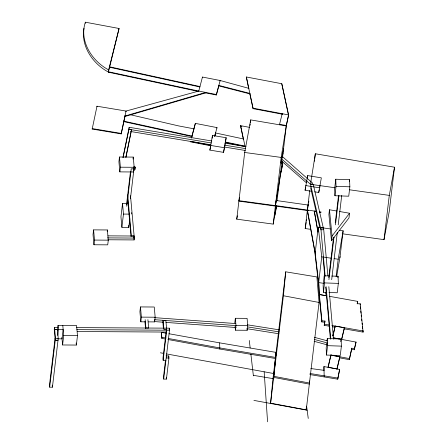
<?xml version="1.0" encoding="UTF-8"?>
<svg xmlns="http://www.w3.org/2000/svg" width="444" height="444" viewBox="0 0 444 444"><rect width="100%" height="100%" fill="white"/><g stroke="black" fill="none" stroke-linecap="round" stroke-linejoin="round"><path stroke-width="0.67" d="M328.177 367.099L330.963 354.85M270.596 403.163L272.905 379.237L285.714 271.817L316.894 276.945L319.058 302.453L306.249 409.873L270.596 403.163L283.405 295.743L285.714 271.817M275.979 353.474L273.671 377.4L309.324 384.11M133.738 166.245L135.537 167.244L135.32 169.114L133.766 170.718L133.866 167.482M85.242 23.282L85.37 22.2L119.07 28.488L108.369 72.189L198.662 91.503L202.458 77.051L220.157 80.503L248.834 88.35L248.779 88.817M54.501 327.456L54.273 329.326L55.261 340.404L58.02 340.42L58.247 338.544L57.437 329.52L54.679 329.498L54.451 331.374L54.501 327.456L57.959 327.478M55.078 338.184L49.478 385.137L49.661 387.179L52.42 387.196L58.02 340.237L55.261 340.221L49.661 387.179M57.426 330.725L58.064 325.363L76.568 325.474L77.484 335.675L76.362 345.06L62.582 344.971L61.91 337.49M57.709 335.464L58.43 329.431L58.064 325.363M62.582 344.971L63.697 335.586L62.787 325.391M92.18 129.054L92.241 128.588L121.273 133.428L121.218 133.899L92.18 129.054L97.003 106.216L126.046 111.056L198.718 91.07L216.411 94.522L216.356 94.994L204.345 92.652M96.947 106.688L97.003 106.216M108.369 72.189L108.647 69.875L119.07 28.488M93.59 229.875L93.029 234.565L93.939 244.766L107.726 244.849L108.286 240.16L107.37 229.959L93.59 229.875L94.5 240.071L93.939 244.766M107.209 231.302L107.37 229.959M130.419 198.795L134.177 167.283L133.261 157.087L119.475 156.998L118.92 161.694L119.83 171.889L133.616 171.978L133.433 169.935M125.991 111.527L126.046 111.056L121.273 133.428M119.83 171.889L120.391 167.199L119.475 156.998M129.038 128.544L129.182 127.295L211.849 140.981M127.35 203.596L122.527 203.568L120.946 216.827L121.884 227.334L128.777 227.378L129.803 218.759M121.884 227.334L123.465 214.075L122.527 203.568M126.501 204.912L130.481 171.551M126.768 206.266L131.235 168.82L133.988 168.842L135.537 167.244M133.022 159.096L133.261 157.087M107.942 239.771L134.077 239.932L134.121 236.019L107.986 235.853M134.077 239.932L134.299 238.062L130.508 195.726M148.407 321.867L154.612 321.906L155.172 317.21L154.257 307.015L140.471 306.926L139.916 311.621L140.826 321.817L145.654 321.85M140.826 321.817L141.386 317.127L140.471 306.926M166.228 333.239L161.499 332.384L161.821 338.372L165.196 338.994M161.821 338.372L161.499 332.384M166.15 331.579L162.97 358.258L163.153 360.295L165.912 360.317M163.153 360.295L166.744 330.197L166.561 328.155M165.523 360.017L163.492 377.045L163.675 379.087L166.428 379.104L168.948 357.986L168.764 355.944L166.006 355.927M169.153 329.542L169.319 328.171L76.634 327.594M163.675 379.087L169.503 330.214L169.319 328.171M193.867 129.287L193.928 128.816L178.532 125.891L130.32 114.73M198.662 91.542L198.718 91.07L108.419 71.756M216.938 128.072L216.999 127.6L195.354 123.382L191.564 137.851M168.52 357.992L168.764 355.944M202.403 77.517L202.458 77.051M224.903 145.726L223.537 152.359L209.873 150.094L212.482 135.459L226.146 137.718L225.175 144.4M212.165 138.14L212.482 135.459M220.102 80.969L220.157 80.503L216.411 94.522M215.579 133.455L215.634 132.989L243.456 138.955L243.401 139.427M223.537 152.359L226.146 137.718M243.395 139.399L240.559 125.652L249.417 127.339M286.275 125.946L250.688 119.902L244.694 152.481L236.741 219.164L273.221 224.109L281.174 157.426L286.275 125.946L288.589 114.929L281.785 83.722L246.359 76.99L248.762 88.745M168.692 338.544L219.969 347.946L275.619 357.448L275.491 358.519L219.841 349.017L219.591 342.851L168.931 333.727M250.033 125.402L250.194 124.031M250.361 122.655L250.688 119.902M282.401 114.23L253.097 108.658L246.359 76.99M234.782 322.977L235.342 318.281L247.097 318.354L247.741 325.58L247.18 330.275L235.431 330.203L235.076 326.262M235.431 330.203L235.992 325.508L235.342 318.281M281.785 83.722L288.533 115.401M282.129 114.18L282.19 113.714L279.448 124.786L279.504 124.32L286.33 125.48L282.501 157.57M276.196 200.982L276.251 200.516L308.203 205.05L308.147 205.522M282.09 161.006L276.989 200.843M280.469 174.609L282.734 164.064L282.351 161.599M311.899 191.358L305.067 190.232L307.675 175.591L321.339 177.855L318.731 192.491L314.63 191.814M307.359 178.277L307.675 175.591M310.678 229.32L305.2 228.549L309.746 190.421M314.446 161.255L314.607 159.896M314.774 158.536L315.34 153.768L394.522 167.222L389.244 211.472L384.016 239.638L342.207 233.755M318.243 227.189L315.035 254.079L318.526 283.716L321.734 256.826L318.243 227.189L330.347 228.954M318.703 282.595L319.219 295.643L321.8 321.956L324.814 322.189L324.947 321.062L321.933 320.829L319.353 294.516L318.703 282.595L323.465 283.289M319.219 295.643L319.353 294.516L326.174 295.704L326.063 292.352M336.818 211.033L329.459 209.762L328.899 214.452L331.479 240.765L348.973 217.926L349.533 213.231L339.494 211.494M329.082 275.957L324.248 275.796L323.132 285.181L323.41 292.307L326.862 292.424M335.764 179.226L334.643 188.611L334.926 195.737L348.734 196.204L349.855 186.813L349.572 179.687L335.764 179.226L336.047 186.352L334.926 195.737M323.41 292.307L324.531 282.922L324.248 275.796M321.8 321.956L321.933 320.829M331.479 240.765L332.04 236.075L329.459 209.762M328.738 277.617L333.477 237.89M335.27 222.827L338.539 195.427M328.921 279.653L333.982 237.19M335.453 224.864L338.966 195.416M329.664 326.268L324.203 325.308L324.947 321.062M331.679 279.67L337.312 232.417M338.211 224.88L341.725 195.432M309.856 374.558L337.729 379.176L339.632 369.458L323.954 366.566L323.931 370.257M326.734 343.234L326.179 347.93L326.457 355.056L340.265 355.516L341.386 346.131L341.103 339.005L327.295 338.544L326.978 341.225M326.457 355.056L327.578 345.671L327.295 338.544M324.187 376.801L323.954 366.566M336.114 276.706L338.2 259.224L343.129 230.819L339.094 230.231M339.921 257.709L343.129 230.819M337.895 277.6L338.056 276.257L331.846 276.051M349.334 181.701L349.572 179.687M338.056 276.257L338.339 283.383L337.218 292.768L328.932 292.491M330.841 356.21L330.974 355.083L339.876 356.737L336.957 369.391M341.603 339.821L344.427 327.728L335.131 326.074L333.261 334.92M340.787 341.686L341.103 339.005M337.729 379.176L339.632 369.458M339.416 357.809L349.311 359.646L351.765 348.201L354.423 348.69L354.295 349.761L351.637 349.267L351.765 348.201M329.454 296.326L357.736 301.398L357.303 303.707M360.084 304.895L360.217 303.768L357.143 303.768L357.736 301.398M340.587 339.216L356.044 342.091L354.295 349.761M343.989 328.776L363.092 332.123L360.217 303.768M384.016 239.638L389.294 195.382L394.522 167.222M55.261 340.404L55.489 338.522L54.679 329.498L58.142 329.52M57.287 330.769L57.437 329.52M211.438 142.974L128.777 129.287L128.627 130.536L128.777 129.287L131.507 129.742L126.013 157.165M133.894 237.912L134.121 236.036L131.369 236.014L127.689 195.021L127.461 196.897L131.013 236.524M77.284 331.513L166.517 332.068L166.744 330.197L165.856 320.507L163.098 320.485L162.87 322.361L163.392 328.166M276.251 200.516L275.447 205.566L316.261 211.305M315.34 153.768L310.473 184.293L335.148 187.768M308.408 203.852L307.403 210.056L315.173 252.952L318.664 282.589M308.624 202.519L308.835 201.182M305.2 228.549L306.171 222.444M306.388 221.09L306.604 219.73M273.221 224.109L276.212 205.633M83.966 28.283C80.769 46.309 92.913 63.842 108.386 72.039M336.635 276.645L340.054 256.582M239.571 197.28L238.894 201.143L275.369 206.088M236.741 219.164L237.368 215.773M324.203 325.308L324.814 322.189M122.955 157.52L129.182 127.295M123.138 157.381L128.544 131.163M128.688 130.497L128.96 129.171M125.824 157.304L131.507 129.742M209.873 150.094L210.695 146.12M283.599 148.374L280.985 163.015L283.039 153.069M276.429 205.605L274.636 216.267L276.69 206.321M305.067 190.232L305.75 186.913M318.731 192.491L319.275 189.838M319.686 187.851L319.958 186.524M121.218 133.899L125.119 115.595M286.33 125.48L288.589 114.929L253.152 108.186M332.961 335.725L335.131 326.074M349.311 359.646L351.637 349.267M339.876 356.737L336.935 368.903L327.999 367.255L330.974 355.083M344.427 327.728L341.58 339.338L333.172 337.779M354.423 348.69L356.044 342.091M191.442 138.045L195.354 123.382M216.356 94.994L218.853 85.642M214.685 136.264L216.999 127.6M214.713 136.302L215.634 132.989M215.024 135.442L215.396 134.121M85.37 22.2C78.982 41.059 92.091 61.239 108.647 69.875M332.04 236.075L349.533 213.231M120.391 167.199L134.177 167.283M123.465 214.075L129.67 214.113M107.481 237.895L134.299 238.062M94.5 240.071L108.286 240.16M141.386 317.127L155.172 317.21M235.992 325.508L247.741 325.58M58.43 329.431L63.148 329.459L62.032 338.85L57.986 338.822M76.818 329.637L169.503 330.214M63.697 335.586L77.484 335.675M166.189 357.969L168.948 357.986M166.667 329.531L163.908 329.509L163.098 320.485M55.489 338.522L58.247 338.544M336.047 186.352L349.855 186.813M324.531 282.922L338.339 283.383M327.578 345.671L341.386 346.131M154.534 317.654L235.786 323.559M154.468 319.686L235.72 325.596M154.24 321.561L163.192 322.211M165.951 322.411L236.186 327.517M244.694 152.481L281.174 157.426M238.95 200.677L275.424 205.616L280.525 174.142L282.789 163.592L281.424 163.331M310.839 368.537L324.103 370.351M349.539 189.788L389.294 195.382M319.669 211.782L321.034 211.977L320.979 212.443L319.613 212.254M275.391 206.033L308.719 210.722M314.163 211.488L316.206 211.777M321.734 256.826L331.341 258.225M334.082 258.624L338.2 259.224M309.984 373.487L337.856 378.105M247.458 324.819L279.581 329.898M247.758 326.923L279.198 331.896M246.847 328.688L278.971 333.771M224.831 143.129L246.009 146.631M224.42 145.121L245.599 148.623M130.603 131.502L210.534 144.733M224.198 146.992L245.377 150.499M210.434 145.404L224.092 147.663M305.627 185.537L319.286 187.801M253.341 375.33L273.959 378.771M219.591 342.851L276.107 352.403L273.798 376.329L309.451 383.039L309.274 380.969M324.336 324.181L329.115 325.019M331.846 325.496L363.225 330.996M332.389 326.745L335.12 327.222M319.353 294.516L326.762 295.843M161.949 337.307L165.995 338.045M167.893 339.488L219.841 349.017M160.406 352.802L163.814 353.424M166.539 353.924L274.298 373.643M253.918 400.399L307.143 410.195M330.969 355.144L349.439 358.574M333.194 337.84L339.244 338.966M283.405 295.743L319.058 302.453M240.504 126.124L241.863 126.379M210.839 145.332L190.554 141.381L190.498 141.847L210.783 145.799M225.33 142.008L245.01 146.093L244.955 146.559L225.275 142.474M123.365 121.057L191.986 136.097L191.93 136.563L123.987 121.673M314.469 337.34L327.167 340.792M314.352 339.432L327.722 343.068M314.13 341.303L327.5 344.938M281.907 156.122L312.754 183.25L310.695 184.488L281.391 158.719M281.163 160.595L306.354 182.75M310.611 187.751L319.835 227.733M282.007 160.739L282.734 164.064M249.772 93.39L253.097 108.658M240.559 125.652L245.182 146.892M318.082 232.145L314.263 211.022L317.532 229.892M307.348 210.528L315.118 253.424M306.599 406.121L308.253 418.448M249.295 340.498L250.161 347.979M250.871 354.101L253.391 375.863M360.306 306.937L360.534 308.98M360.761 311.022L360.983 313.064M361.211 315.107L361.361 316.467M361.66 319.192L361.81 320.551M362.115 323.276L362.265 324.636M362.487 326.679L362.715 328.721M362.942 330.763L363.092 332.123M327.844 275.619L323.571 227.972L320.818 227.95L325.147 276.29M328.832 286.669L333.538 339.155M332.75 334.815L332.878 336.197M326.079 286.652L330.78 339.133M323.066 257.448L324.736 276.096M325.724 287.146L330.369 338.939M247.064 328.96L247.18 330.275M166.306 377.744L166.428 379.104M154.49 320.546L154.612 321.906M147.907 319.663L148.662 328.044L145.904 328.022L145.155 319.641M144.922 321.517L145.56 328.61M131.624 212.632L131.746 214.002M128.599 225.408L128.777 227.378M76.179 343.018L76.362 345.06M52.237 385.159L52.42 387.196M306.132 408.497L306.249 409.873M264.163 371.789L267.571 421.8M325.89 292.135L325.952 294.15M109.662 66.822L109.613 67.255L199.872 86.974L199.928 86.541L109.662 66.822M124.986 116.023L124.931 116.495L205.611 92.896L205.666 92.43L124.986 116.023M218.842 85.42L218.787 85.892L249.883 93.9L249.939 93.429L218.842 85.42M313.253 184.349L310.534 184.543L320.99 229.853L323.709 229.665L313.253 184.349"/></g></svg>
